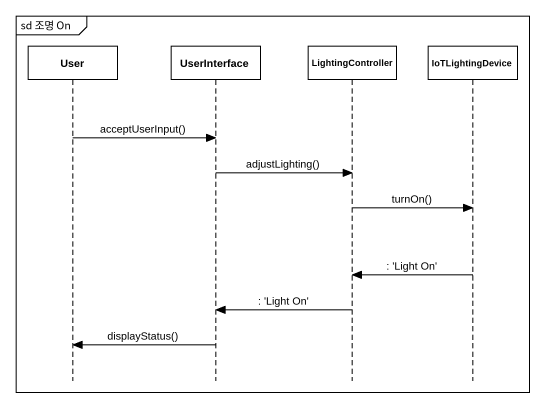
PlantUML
@startuml
mainframe sd 조명 On
hide footbox
participant User
participant UserInterface
participant LightingController
participant IoTLightingDevice

User -> UserInterface : acceptUserInput()
UserInterface -> LightingController : adjustLighting()
LightingController -> IoTLightingDevice : turnOn()
IoTLightingDevice -> LightingController : : 'Light On'
LightingController -> UserInterface : : 'Light On'
UserInterface -> User : displayStatus()
@enduml
